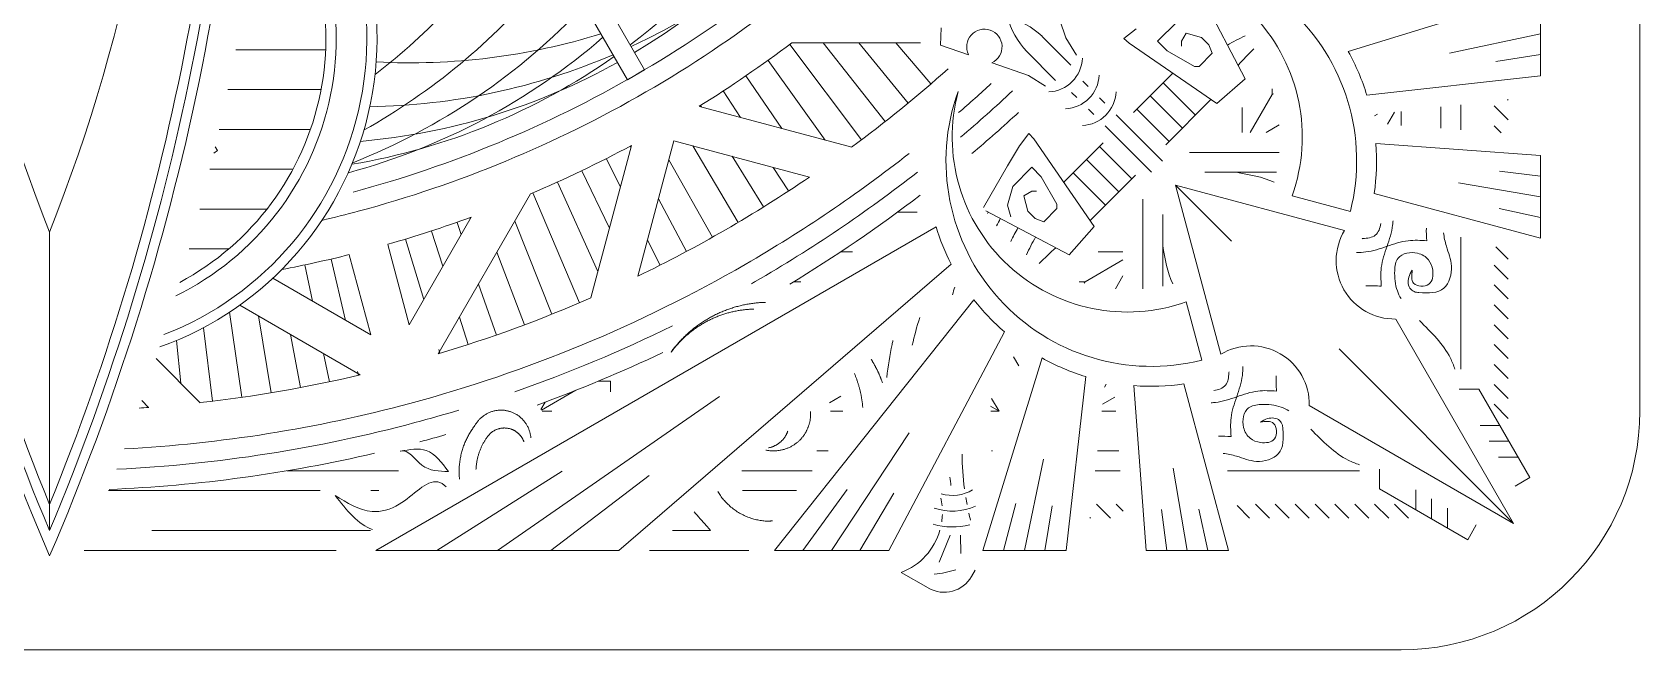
# Model space of a CAD drawing. Header units: inches. Extents: x -51 to 152, y -16 to 48.
# Drawn here: x 6.986 to 8.25, y -2.5 to -2.015 of the extents above; entities that cross this region are included whole.
import ezdxf

# ---------------------------------------------------------------- set-up
doc = ezdxf.new("R2010")
doc.units = ezdxf.units.IN
doc.header["$MEASUREMENT"] = 0
doc.layers.add('NOPLOT', color=40, linetype='Continuous', lineweight=5)

# ---------------------------------------------------------------- blocks, each defined once
blk = doc.blocks.new('Outline')
at = {"layer": 'NOPLOT', "color": 1}
for p, q in [((-1.0625, 2.5), (0, 2.5)), ((-1.25, 0), (-1.25, 2.3125))]:
    blk.add_line(p, q, dxfattribs=at)
blk.add_arc((-1.0625, 2.3125), 0.1875, 90, 180, dxfattribs=at)
blk = doc.blocks.new('BG')
at = {"layer": 'NOPLOT', "linetype": 'Continuous'}
for p, q in [((-1.8302, -2.0288), (-1.7595, -2.0288)), ((-1.8364, -2.06), (-1.763, -2.06)), ((-1.8431, -2.0913), (-1.7714, -2.0913)), ((-1.8504, -2.1225), (-1.7851, -2.1225)), ((-1.8583, -2.1538), (-1.8055, -2.1538)), ((-1.8667, -2.185), (-1.8355, -2.185))]:
    blk.add_line(p, q, dxfattribs=at)
at = {"layer": 'NOPLOT'}
for p, q in [((-1.3383, -2.0994), (-1.3946, -2.0245)), ((-1.2918, -2.0234), (-1.3931, -2.0234)), ((-1.3198, -2.0852), (-1.3684, -2.0234)), ((-1.3016, -2.0706), (-1.3404, -2.0234)), ((-1.2837, -2.0556), (-1.3114, -2.0234)), ((-1.3668, -2.0997), (-1.4117, -2.0371)), ((-1.4009, -2.0905), (-1.4291, -2.0493)), ((-1.0156, -2.0593), (-1.0156, -2.0639)), ((-1.4333, -2.0819), (-1.447, -2.0609)), ((-1.0156, -2.0639), (-1.0328, -2.0937)), ((-1.0156, -2.0639), (-1.0144, -2.0633)), ((-0.8671, -2.0916), (-0.8671, -2.0719)), ((-1.4657, -2.0732), (-1.346, -2.1052)), ((-1.4641, -2.0736), (-1.4648, -2.0726)), ((-1.039, -2.0742), (-1.039, -2.0937)), ((-0.9327, -2.0792), (-0.9351, -2.0806)), ((-0.9249, -2.0873), (-0.9194, -2.0777)), ((-0.914, -2.0881), (-0.914, -2.0771)), ((-0.8828, -2.0904), (-0.8828, -2.0736)), ((-1.0203, -2.0937), (-1.0101, -2.0878)), ((-1.8446, -2.1078), (-1.8474, -2.11)), ((-1.8463, -2.1049), (-1.8446, -2.1078)), ((-1.519, -2.1039), (-1.5511, -2.2236)), ((-1.5194, -2.1055), (-1.52, -2.1045)), ((-1.4857, -2.1002), (-1.5142, -2.2066)), ((-1.4857, -2.1002), (-1.3792, -2.1287)), ((-1.4352, -2.1643), (-1.4708, -2.1042)), ((-1.5277, -2.1364), (-1.539, -2.1141)), ((-1.4554, -2.1759), (-1.4896, -2.1151)), ((-1.4152, -2.1522), (-1.44, -2.1124)), ((-1.3956, -2.1396), (-1.4077, -2.1211)), ((-1.5455, -2.2028), (-1.5773, -2.1327)), ((-1.5364, -2.1688), (-1.558, -2.1237)), ((-1.671, -2.2676), (-1.5984, -2.1419)), ((-1.56, -2.2275), (-1.5967, -2.1412)), ((-1.4759, -2.1871), (-1.4979, -2.1459)), ((-1.6938, -2.2447), (-1.6451, -2.1603)), ((-1.6462, -2.1607), (-1.6459, -2.1616)), ((-1.3099, -2.1562), (-1.2945, -2.1562)), ((-1.6674, -2.1988), (-1.6764, -2.1711)), ((-1.6529, -2.1738), (-1.6562, -2.1643)), ((-1.5816, -2.2364), (-1.6108, -2.1634)), ((-1.7107, -2.1816), (-1.6938, -2.2447)), ((-1.6824, -2.2249), (-1.6967, -2.1775)), ((-1.4965, -2.1979), (-1.5066, -2.1782)), ((-1.7698, -2.2263), (-1.7759, -2.1977)), ((-1.7438, -2.2413), (-1.7551, -2.1931)), ((-1.7409, -2.1897), (-1.724, -2.2527)), ((-1.6033, -2.2448), (-1.6248, -2.1876)), ((-1.3453, -2.1875), (-1.3546, -2.1875)), ((-1.1626, -2.2109), (-1.1328, -2.1937)), ((-1.1523, -2.1875), (-1.1328, -2.1875)), ((-1.724, -2.2527), (-1.8011, -2.2082)), ((-1.3859, -2.2109), (-1.3915, -2.2109)), ((-1.1672, -2.2109), (-1.1626, -2.2109)), ((-1.1626, -2.2109), (-1.1632, -2.2121)), ((-1.1328, -2.2062), (-1.1387, -2.2164)), ((-1.6253, -2.2528), (-1.6393, -2.2127)), ((-1.8254, -2.3017), (-1.835, -2.2349)), ((-1.7323, -2.284), (-1.827, -2.2294)), ((-1.8485, -2.3048), (-1.8555, -2.2471)), ((-1.8023, -2.2981), (-1.8123, -2.2378)), ((-1.6474, -2.2602), (-1.6543, -2.2388)), ((-1.8733, -2.2907), (-1.8767, -2.2571)), ((-1.7793, -2.294), (-1.7872, -2.2523)), ((-1.8928, -2.2713), (-1.8581, -2.3059)), ((-1.7564, -2.2895), (-1.7611, -2.2674)), ((-1.6696, -2.2672), (-1.6705, -2.2641)), ((-1.2147, -2.277), (-1.2187, -2.2699)), ((-1.7337, -2.2844), (-1.7344, -2.2813)), ((-1.5627, -2.2961), (-1.5898, -2.3118)), ((-1.5453, -2.2891), (-1.5357, -2.2891)), ((-1.5357, -2.2975), (-1.5357, -2.2891)), ((-1.1473, -2.2938), (-1.1459, -2.2914)), ((-1.9039, -2.3043), (-1.8986, -2.3096)), ((-1.587, -2.3054), (-1.5903, -2.3112)), ((-1.5892, -2.3125), (-1.5818, -2.3125)), ((-1.3545, -2.3009), (-1.3635, -2.3061)), ((-1.3529, -2.3125), (-1.3627, -2.3125)), ((-1.2368, -2.3087), (-1.2302, -2.3125)), ((-1.2302, -2.3125), (-1.2367, -2.3125)), ((-1.236, -2.3025), (-1.2302, -2.3125)), ((-1.1384, -2.3125), (-1.1494, -2.3125)), ((-1.1392, -2.3016), (-1.1488, -2.3071)), ((-1.3735, -2.3438), (-1.3645, -2.3438)), ((-1.236, -2.3438), (-1.2353, -2.3438)), ((-1.1529, -2.3438), (-1.1361, -2.3438)), ((-1.7897, -2.3594), (-1.7023, -2.3594)), ((-1.4324, -2.3594), (-1.377, -2.3594)), ((-1.1546, -2.3594), (-1.1349, -2.3594)), ((-1.9301, -2.375), (-1.7639, -2.375)), ((-1.724, -2.375), (-1.7176, -2.375)), ((-1.4318, -2.375), (-1.3895, -2.375))]:
    blk.add_line(p, q, dxfattribs=at)
for centre, radius, start, end in [((-1.7326, -1.5678), 0.5057, 294.9539, 346.7217), ((-1.7762, -1.5969), 0.5057, 300.8853, 350.0482), ((-1.8232, -1.6201), 0.5057, 306.8262, 342.5482), ((-1.9765, -2.0198), 0.2574, 289.6763, 47.5817), ((-1.9765, -2.0198), 0.2494, 291.1037, 46.1542), ((-1.9765, -2.0198), 0.2253, 296.1169, 41.141), ((-1.9765, -2.0198), 0.2172, 298.1003, 39.1577), ((-1.9765, -1.25), 0.9219, 300, 315), ((-1.9765, -1.25), 0.9375, 300, 315), ((-1.9765, -1.6506), 0.5057, 299.2673, 320.0482), ((-1.9242, -1.6472), 0.5057, 291.577, 316.7217), ((-2.0288, -1.6472), 0.5057, 307.5504, 316.6374), ((-1.8728, -1.6369), 0.5057, 285.035, 310.9291), ((-1.6932, -1.5333), 0.5057, 266.9979, 287.2619), ((-1.8232, -1.6201), 0.5057, 279.6104, 305.0461), ((-1.7326, -1.5678), 0.5057, 270.8995, 293.1739), ((-1.9765, -1.25), 0.9687, 301.8197, 307.0275), ((-1.7762, -1.5969), 0.5057, 275.0068, 299.1147), ((-1.9765, -1.25), 1.0625, 306.3972, 311.6745), ((-1.9765, -1.25), 0.9219, 285, 300), ((-1.9765, -1.25), 1.0938, 310.7901, 312.5851), ((-1.9765, -1.25), 0.9375, 285, 300), ((-1.9765, -1.25), 1.1094, 310.1987, 313.0184), ((-1.9765, -1.25), 1.125, 310.1208, 312.613), ((-1.9765, -1.25), 0.9687, 292.9725, 298.1803), ((-1.9765, -1.25), 1.0938, 300, 308.1518), ((-1.9765, -1.25), 1.0625, 300, 304.2069), ((-1.9765, -1.25), 1.1094, 300, 307.9549), ((-1.9765, -1.25), 1.125, 301.1418, 307.4739), ((-1.9765, -1.25), 0.9375, 283.205, 285), ((-1.9765, -1.25), 0.9687, 285.9242, 290.0039), ((-1.9765, -1.25), 1.0625, 295.7931, 300), ((-1.9765, -1.25), 0.9687, 280.8597, 284.0758), ((-1.9765, -1.25), 1.0938, 285, 300), ((-1.9765, -1.25), 1.1094, 299.8241, 300), ((-1.9765, -1.25), 1.0625, 286.711, 293.6028), ((-1.9765, -1.25), 1.1094, 289.2448, 296.1878), ((-1.9765, -1.25), 1.125, 289.9122, 295.3727), ((-1.9765, -1.25), 1.0625, 276.3972, 283.289), ((-1.9765, -1.25), 1.0938, 273.09, 285), ((-1.9765, -1.25), 1.0625, 273.8062, 274.2069), ((-1.9765, -1.25), 1.1094, 285, 286.8623), ((-1.9765, -1.25), 1.1094, 272.7359, 285), ((-1.9765, -1.25), 1.125, 285, 286.0781), ((-1.9765, -1.25), 1.125, 272.3843, 283.1267)]:
    blk.add_arc(centre, radius, start, end, dxfattribs=at)
blk = doc.blocks.new('CornerPrint')
at = {"layer": 'NOPLOT'}
blk.add_open_spline([(-0.2253, 2.4219), (-0.1718, 2.4219), (-0.1218, 2.4219), (-0.0747, 2.4219)], degree=3, dxfattribs=at)
blk = doc.blocks.new('MasterSword_Half')
at = {"layer": 'NOPLOT'}
for points in [[(0, -4.9262, 0.10221), (0.1572, -4.1653), (0.1572, -2.8682)], [(0, -4.8858, 0.0973), (0.1416, -4.1653), (0.1416, -2.8682)], [(0, -4.9063, 0.099793), (0.1494, -4.1653), (0.1494, -2.8682)]]:
    blk.add_lwpolyline(points, format="xyb", dxfattribs=at)
blk.add_arc((-1.2793, -4.1653), 1.376, 338.3875, 360, dxfattribs=at)
blk = doc.blocks.new('OtherCornerPrint')
at = {"layer": 'NOPLOT'}
for p, q in [((-0.7275, 2.4375), (-0.7247, 2.4423)), ((-0.6907, 2.4514), (-0.6695, 2.4392)), ((-0.6993, 2.4312), (-0.708, 2.4099)), ((-0.9034, 2.3895), (-0.9105, 2.4219)), ((-0.8943, 2.4219), (-0.8833, 2.3574)), ((-0.8741, 2.3897), (-0.8781, 2.4219)), ((-0.7824, 2.4219), (-0.788, 2.3869)), ((-0.7813, 2.3503), (-0.7663, 2.4219)), ((-0.7499, 2.4219), (-0.7594, 2.3851)), ((-0.7164, 2.4243), (-0.716, 2.4099)), ((-0.6147, 2.4219), (-0.6758, 2.3295)), ((-0.6636, 2.3771), (-0.6369, 2.4219)), ((-0.627, 2.3742), (-0.5922, 2.4219)), ((-0.352, 2.4219), (-0.5265, 2.301)), ((-0.394, 2.4219), (-0.4714, 2.363)), ((-0.3043, 2.4219), (-0.4029, 2.3598)), ((-1.1147, 2.4136), (-1.1214, 2.4019)), ((-1.0453, 2.3735), (-1.1147, 2.4136)), ((-1.0987, 2.3888), (-1.0987, 2.4044)), ((-1.1508, 2.4008), (-0.9902, 2.3081)), ((-1.1508, 2.4008), (-1.0581, 2.2402)), ((-1.1508, 2.4008), (-1.0137, 2.2637)), ((-1.0862, 2.3815), (-1.0862, 2.3971)), ((-1.0738, 2.3744), (-1.0738, 2.39)), ((-1.0682, 2.3965), (-1.0572, 2.3855)), ((-1.0526, 2.3965), (-1.0415, 2.3855)), ((-1.0369, 2.3965), (-1.0259, 2.3855)), ((-1.0213, 2.3965), (-1.0103, 2.3855)), ((-1.0057, 2.3965), (-0.9947, 2.3855)), ((-0.9901, 2.3965), (-0.979, 2.3855)), ((-0.9744, 2.3965), (-0.9634, 2.3855)), ((-0.9588, 2.3965), (-0.9478, 2.3855)), ((-0.9432, 2.3965), (-0.9334, 2.3867)), ((-0.844, 2.3911), (-0.8384, 2.3855)), ((-0.8338, 2.3965), (-0.8228, 2.3855)), ((-0.8182, 2.3965), (-0.8177, 2.3961)), ((-1.1636, 2.3647), (-1.1519, 2.3714)), ((-1.1235, 2.2953), (-1.1636, 2.3647)), ((-1.0453, 2.358), (-1.0453, 2.3735)), ((-1.1388, 2.3487), (-1.1544, 2.3487)), ((-1.1315, 2.3362), (-1.1471, 2.3362)), ((-1.1465, 2.3182), (-1.1355, 2.3072)), ((-1.1244, 2.3238), (-1.14, 2.3238)), ((-1.1465, 2.3026), (-1.1355, 2.2915)), ((-1.108, 2.2953), (-1.1235, 2.2953)), ((-1.1465, 2.2869), (-1.1355, 2.2759)), ((-1.1465, 2.2713), (-1.1355, 2.2603)), ((-0.9206, 2.2679), (-0.885, 2.135)), ((-0.8934, 2.2267), (-0.9057, 2.2725)), ((-1.1465, 2.2557), (-1.1355, 2.2447)), ((-1.1465, 2.2401), (-1.1355, 2.229)), ((-1.1465, 2.2244), (-1.1355, 2.2134)), ((-1.1465, 2.2088), (-1.1355, 2.1978)), ((-1.1465, 2.1932), (-1.1367, 2.1834)), ((-0.821, 2.1675), (-0.8015, 2.1897)), ((-0.8015, 2.1897), (-0.7359, 2.1553)), ((-0.885, 2.135), (-0.9291, 2.1791)), ((-1.0179, 2.1706), (-0.885, 2.135)), ((-0.8179, 2.1629), (-0.8535, 2.1273)), ((-0.7736, 2.0986), (-0.821, 2.1675)), ((-0.7918, 2.1535), (-0.7814, 2.1639)), ((-0.7814, 2.1639), (-0.7748, 2.1612)), ((-0.7748, 2.1612), (-0.769, 2.1554)), ((-1.1395, 2.1534), (-1.1719, 2.1605)), ((-0.9767, 2.1434), (-1.0225, 2.1557)), ((-0.8047, 2.1253), (-0.8301, 2.1507)), ((-0.7918, 2.1499), (-0.7918, 2.1535)), ((-0.7795, 2.1285), (-0.7918, 2.1499)), ((-0.769, 2.1554), (-0.7658, 2.1434)), ((-0.7531, 2.1508), (-0.7571, 2.136)), ((-0.7555, 2.1599), (-0.7531, 2.1508)), ((-0.7342, 2.1526), (-0.7531, 2.1199)), ((-1.1719, 2.1443), (-1.1074, 2.1333)), ((-0.815, 2.115), (-0.8404, 2.1404)), ((-0.7721, 2.1398), (-0.7758, 2.1398)), ((-0.7658, 2.1434), (-0.7721, 2.1398)), ((-0.7571, 2.136), (-0.772, 2.121)), ((-1.1397, 2.1241), (-1.1719, 2.1281)), ((-0.8298, 2.0885), (-0.8661, 2.1249)), ((-0.8253, 2.1047), (-0.8507, 2.1301)), ((-0.7972, 2.1328), (-0.8281, 2.1019)), ((-0.772, 2.121), (-0.7795, 2.1285)), ((-0.8385, 2.0798), (-0.8749, 2.1161)), ((-0.7531, 2.1199), (-0.7624, 2.1042)), ((-0.9129, 2.0679), (-0.8773, 2.1035)), ((-0.8547, 2.0753), (-0.8801, 2.1007)), ((-0.7698, 2.0945), (-0.7736, 2.0986)), ((-0.7624, 2.1042), (-0.7698, 2.0945)), ((-1.1411, 2.094), (-1.1355, 2.0884)), ((-0.865, 2.065), (-0.8904, 2.0904)), ((-1.1465, 2.0838), (-1.1355, 2.0728)), ((-0.8753, 2.0547), (-0.9007, 2.0801)), ((-0.8828, 2.0472), (-0.8519, 2.0781)), ((-0.8207, 2.0795), (-0.8166, 2.0754)), ((-1.1465, 2.0682), (-1.1461, 2.0677)), ((-0.9175, 2.071), (-0.9397, 2.0515)), ((-0.8486, 2.0236), (-0.9175, 2.071)), ((-0.8295, 2.0707), (-0.8254, 2.0666)), ((-0.8075, 2.0663), (-0.8034, 2.0622)), ((-0.9397, 2.0515), (-0.9053, 1.9859)), ((-0.8163, 2.0575), (-0.8122, 2.0534)), ((-0.7682, 2.0301), (-0.7908, 2.0528)), ((-0.7829, 2.0573), (-0.7694, 2.0489)), ((-0.7694, 2.0489), (-0.7408, 2.039)), ((-1.1719, 2.0324), (-1.1369, 2.038)), ((-0.9035, 2.0418), (-0.9139, 2.0314)), ((-0.8999, 2.0418), (-0.9035, 2.0418)), ((-0.8785, 2.0295), (-0.8999, 2.0418)), ((-0.7801, 2.0182), (-0.8028, 2.0408)), ((-1.1003, 2.0313), (-1.1719, 2.0163)), ((-0.9139, 2.0314), (-0.9112, 2.0248)), ((-0.9112, 2.0248), (-0.9054, 2.019)), ((-0.8934, 2.0158), (-0.8898, 2.0221)), ((-0.8898, 2.0221), (-0.8898, 2.0258)), ((-0.886, 2.0071), (-0.871, 2.022)), ((-0.871, 2.022), (-0.8785, 2.0295)), ((-0.8445, 2.0198), (-0.8486, 2.0236)), ((-0.8073, 2.0329), (-0.7989, 2.0194)), ((-0.7224, 2.0326), (-0.7003, 2.025)), ((-0.7003, 2.025), (-0.7008, 2.0116)), ((-0.9054, 2.019), (-0.8934, 2.0158)), ((-0.8542, 2.0124), (-0.8445, 2.0198)), ((-0.7989, 2.0194), (-0.789, 1.9908))]:
    blk.add_line(p, q, dxfattribs=at)
for points in [[(-0.9266, 2.4219), (-0.8916, 2.2912, -0.055772), (-0.8523, 2.2925), (-0.8619, 2.4219), (-0.9266, 2.4219)], [(-0.7991, 2.4219), (-0.8145, 2.2854, -0.052881), (-0.7801, 2.2708), (-0.7335, 2.4219), (-0.7991, 2.4219)], [(-0.6598, 2.4219), (-0.7505, 2.2502, -0.049074), (-0.7266, 2.2251), (-0.5697, 2.4219), (-0.6598, 2.4219)], [(-0.4475, 2.4219), (-0.7087, 2.1971, -0.044906), (-0.6968, 2.1677), (-0.2565, 2.4219), (-0.4475, 2.4219)]]:
    blk.add_lwpolyline(points, format="xyb", dxfattribs=at)
for points in [[(-0.926, 2.3594), (-1.0297, 2.3594)], [(-1.1094, 2.176), (-1.1094, 2.2797)], [(-0.875, 2.2143), (-0.875, 2.1581)], [(-0.8594, 2.146), (-0.8594, 2.2165)], [(-0.9643, 2.125), (-0.9081, 2.125)], [(-0.9665, 2.1094), (-0.896, 2.1094)]]:
    blk.add_lwpolyline(points, dxfattribs=at)
for points in [[(-1.0425, 2.1023), (-1.1719, 2.1119), (-1.1719, 2.1766), (-1.0412, 2.1416, 0.055772)], [(-1.0208, 2.0301), (-1.1719, 1.9835), (-1.1719, 2.0491), (-1.0354, 2.0645, 0.052881)]]:
    blk.add_lwpolyline(points, format="xyb", close=True, dxfattribs=at)
for centre, radius, start, end in [((-0.7032, 2.4299), 0.0249, 60, 150), ((-0.687, 2.3567), 0.0843, 95.7577, 107.576), ((-0.6516, 2.3923), 0.0502, 110.8909, 164.0537), ((-0.7097, 2.3474), 0.0561, 74.4002, 104.0211), ((-0.7097, 2.3474), 0.0437, 70.9201, 114.4329), ((-0.9305, 2.3455), 0.2132, 12.7772, 14.2938), ((-0.6516, 2.3923), 0.0502, 171.8272, 178.2885), ((-0.7097, 2.3474), 0.0313, 73.7022, 120.4776), ((-0.9305, 2.3455), 0.2132, 9.419, 10.9455), ((-0.6516, 2.3923), 0.0502, 186.2569, 193.272), ((-0.9305, 2.3455), 0.2132, 0.2269, 7.5633), ((-1.0586, 2.3274), 0.3528, 6.0267, 7.0957), ((-0.9443, 2.3072), 0.0459, 178.9129, 301.0871), ((-0.866, 2.116), 0.1614, 340.2391, 104.2079), ((-1.0572, 2.1943), 0.0459, 328.9129, 91.0871), ((-0.8471, 2.0971), 0.1376, 345, 109.6526), ((-1.0309, 2.3214), 0.3365, 341.5897, 342.6623), ((-0.9305, 2.3455), 0.2132, 310.8389, 315.7108), ((-1.0281, 2.3166), 0.2896, 330.911, 334.0108), ((-1.0281, 2.3166), 0.3052, 330.9848, 333.2516), ((-1.0586, 2.3274), 0.3528, 331.9211, 332.9722), ((-0.866, 2.116), 0.1614, 165.7921, 289.7609), ((-1.0309, 2.3214), 0.3365, 330.6017, 330.8001), ((-0.8471, 2.0971), 0.1376, 160.3474, 285), ((-0.8106, 2.0606), 0.0277, 92.5878, 135), ((-0.8106, 2.0606), 0.0277, 135, 177.4122), ((-0.7974, 2.0474), 0.0277, 92.5878, 135), ((-0.7974, 2.0474), 0.0277, 135, 177.4122), ((-0.7842, 2.0342), 0.0277, 92.5878, 135), ((-0.7842, 2.0342), 0.0277, 135, 177.4122), ((-1.0955, 2.1805), 0.2132, 314.2892, 319.1611), ((-0.7348, 2.0264), 0.0139, 115.3083, 26.4266), ((-1.0666, 2.2781), 0.2896, 295.9892, 299.089), ((-0.8169, 1.9846), 0.0667, 15.7614, 43.0107), ((-0.7346, 2.0669), 0.0667, 226.9893, 254.2386)]:
    blk.add_arc(centre, radius, start, end, dxfattribs=at)
for points in [[(-0.4715, 2.4219), (-0.4973, 2.4219), (-0.5234, 2.4219), (-0.5497, 2.4219)], [(-0.5196, 2.4062), (-0.5096, 2.4062), (-0.4996, 2.4062), (-0.4896, 2.4062)], [(-0.2244, 2.3787), (-0.2335, 2.3903), (-0.2427, 2.4019), (-0.2538, 2.4054)], [(-0.2524, 2.4062), (-0.1851, 2.4062), (-0.1187, 2.4062), (-0.0805, 2.4062)], [(-0.9188, 2.3322), (-0.922, 2.3321), (-0.9253, 2.3323), (-0.9287, 2.3325)], [(-0.9642, 2.2847), (-0.9639, 2.2887), (-0.9642, 2.2927), (-0.9644, 2.2968)], [(-0.6781, 2.2608), (-0.6798, 2.2535), (-0.6817, 2.2462), (-0.684, 2.239)], [(-1.0347, 2.2142), (-1.0387, 2.2139), (-1.0427, 2.2142), (-1.0468, 2.2144)], [(-0.875, 2.1826), (-0.8768, 2.193), (-0.8785, 2.2035), (-0.8828, 2.2125)], [(-1.0822, 2.1688), (-1.0821, 2.172), (-1.0823, 2.1753), (-1.0825, 2.1787)], [(-0.9326, 2.125), (-0.943, 2.1268), (-0.9535, 2.1285), (-0.9625, 2.1328)]]:
    blk.add_open_spline(points, degree=3, dxfattribs=at)
for points, knots in [([(-0.5066, 2.3917), (-0.5098, 2.3952), (-0.513, 2.3988), (-0.5162, 2.4024), (-0.5173, 2.4037), (-0.5185, 2.405), (-0.5196, 2.4062)], [11.81569345, 11.81569345, 11.81569345, 11.81569345, 11.83267022, 11.83267022, 11.83267022, 11.83880648, 11.83880648, 11.83880648, 11.83880648]), ([(-0.3117, 2.372), (-0.3096, 2.37), (-0.2989, 2.3632), (-0.2794, 2.3868), (-0.25, 2.3948), (-0.2339, 2.3846), (-0.2244, 2.3787)], [26.1590178, 26.1590178, 26.1590178, 26.1590178, 26.1696653, 26.2109794, 26.2371097, 26.2745494, 26.2745494, 26.2745494, 26.2745494]), ([(-1.0297, 2.3546), (-1.0266, 2.3536), (-1.012, 2.348), (-1.0008, 2.3361), (-0.9914, 2.3268)], [0.02228258, 0.02228258, 0.02228258, 0.02228258, 0.03195173, 0.0702077, 0.0702077, 0.0702077, 0.0702077]), ([(-0.9224, 2.3457), (-0.926, 2.3461), (-0.935, 2.348), (-0.9486, 2.3542), (-0.9701, 2.3479), (-0.97, 2.334), (-0.9695, 2.3264)], [0.06844219, 0.06844219, 0.06844219, 0.06844219, 0.08319344, 0.10508597, 0.13024577, 0.1577767, 0.1577767, 0.1577767, 0.1577767]), ([(-0.2758, 2.344), (-0.283, 2.3427), (-0.2987, 2.3399), (-0.3083, 2.3529), (-0.3136, 2.3599)], [0, 0, 0, 0, 0.02403412, 0.05236752, 0.05236752, 0.05236752, 0.05236752]), ([(-0.3136, 2.3599), (-0.3062, 2.3598), (-0.2919, 2.3595), (-0.2821, 2.3421), (-0.2756, 2.3441), (-0.2755, 2.3441)], [0.05236752, 0.05236752, 0.05236752, 0.05236752, 0.0776612, 0.10148444, 0.10187145, 0.10187145, 0.10187145, 0.10187145]), ([(-0.9741, 2.3123), (-0.9722, 2.3111), (-0.9655, 2.3079), (-0.9544, 2.3067), (-0.9392, 2.3088), (-0.9365, 2.3241), (-0.9428, 2.3344), (-0.9523, 2.3381), (-0.9655, 2.3368), (-0.9645, 2.3194), (-0.9558, 2.3206), (-0.9519, 2.3211)], [0.0924424, 0.0924424, 0.0924424, 0.0924424, 0.0991991, 0.1153804, 0.1254894, 0.1412017, 0.1512167, 0.1600027, 0.1712259, 0.1833416, 0.193606, 0.193606, 0.193606, 0.193606]), ([(-0.9331, 2.3013), (-0.935, 2.2957), (-0.9377, 2.288), (-0.9379, 2.2798), (-0.9379, 2.2774)], [0, 0, 0, 0, 0.01725375, 0.02444208, 0.02444208, 0.02444208, 0.02444208]), ([(-0.9331, 2.3013), (-0.9276, 2.3031), (-0.921, 2.3054), (-0.9142, 2.3059), (-0.913, 2.306)], [0, 0, 0, 0, 0.01725375, 0.02072954, 0.02072954, 0.02072954, 0.02072954]), ([(-0.9271, 2.2818), (-0.927, 2.282), (-0.9269, 2.2857), (-0.9258, 2.2932), (-0.9188, 2.296), (-0.9152, 2.2963)], [0.11491461, 0.11491461, 0.11491461, 0.11491461, 0.11538038, 0.12548942, 0.1356321, 0.1356321, 0.1356321, 0.1356321]), ([(-1.1046, 2.2797), (-1.1036, 2.2766), (-1.098, 2.262), (-1.0861, 2.2508), (-1.0768, 2.2414)], [0.02228258, 0.02228258, 0.02228258, 0.02228258, 0.03195173, 0.0702077, 0.0702077, 0.0702077, 0.0702077]), ([(-0.6629, 2.2571), (-0.6627, 2.2581), (-0.6625, 2.2591), (-0.6605, 2.2686), (-0.659, 2.2773), (-0.658, 2.286)], [33.35022942, 33.35022942, 33.35022942, 33.35022942, 33.35307473, 33.35307473, 33.37758592, 33.37758592, 33.37758592, 33.37758592]), ([(-1.0623, 2.2241), (-1.0611, 2.2222), (-1.0579, 2.2155), (-1.0567, 2.2044), (-1.0588, 2.1892), (-1.0741, 2.1865), (-1.0844, 2.1928), (-1.0881, 2.2023), (-1.0868, 2.2155), (-1.0694, 2.2145), (-1.0706, 2.2058), (-1.0711, 2.2019)], [0.0924424, 0.0924424, 0.0924424, 0.0924424, 0.0991991, 0.1153804, 0.1254894, 0.1412017, 0.1512167, 0.1600027, 0.1712259, 0.1833416, 0.193606, 0.193606, 0.193606, 0.193606]), ([(-1.0957, 2.1724), (-1.0961, 2.176), (-1.098, 2.185), (-1.1042, 2.1986), (-1.0979, 2.2201), (-1.084, 2.22), (-1.0764, 2.2195)], [0.06844219, 0.06844219, 0.06844219, 0.06844219, 0.08319344, 0.10508597, 0.13024577, 0.1577767, 0.1577767, 0.1577767, 0.1577767]), ([(-1.0513, 2.1831), (-1.0457, 2.185), (-1.038, 2.1877), (-1.0298, 2.1879), (-1.0274, 2.1879)], [0, 0, 0, 0, 0.01725375, 0.02444208, 0.02444208, 0.02444208, 0.02444208]), ([(-1.0513, 2.1831), (-1.0531, 2.1776), (-1.0554, 2.171), (-1.0559, 2.1642), (-1.056, 2.163)], [0, 0, 0, 0, 0.01725375, 0.02072954, 0.02072954, 0.02072954, 0.02072954]), ([(-1.0318, 2.1771), (-1.032, 2.177), (-1.0357, 2.1769), (-1.0432, 2.1758), (-1.046, 2.1688), (-1.0463, 2.1652)], [0.11491461, 0.11491461, 0.11491461, 0.11491461, 0.11538038, 0.12548942, 0.1356321, 0.1356321, 0.1356321, 0.1356321])]:
    blk.add_open_spline(points, degree=3, knots=knots, dxfattribs=at)
for points, weights in [([(-0.5682, 2.3986), (-0.5672, 2.3988), (-0.5663, 2.3989), (-0.5653, 2.399)], [0.988536435357, 0.992247367633, 0.996068555848, 1]), ([(-0.5654, 2.399), (-0.5485, 2.3987), (-0.5339, 2.3902), (-0.5252, 2.3756)], [1, 0.912925920192, 0.909457104378, 0.989593552559]), ([(-0.3343, 2.3239), (-0.3252, 2.3357), (-0.3207, 2.3503), (-0.3222, 2.366)], [1, 0.908937480789, 0.862513017196, 0.860726609221]), ([(-0.3352, 2.3584), (-0.3356, 2.3487), (-0.3389, 2.3396), (-0.3447, 2.332)], [0.937790962674, 0.928082113187, 0.948818458963, 1]), ([(-0.5803, 2.3283), (-0.5779, 2.3351), (-0.5724, 2.34), (-0.565, 2.3414)], [0.981384049157, 0.864145481469, 0.834631949391, 0.892843452923]), ([(-0.6327, 2.2831), (-0.6363, 2.2917), (-0.6385, 2.3006), (-0.6392, 2.3097)], [0.898169712831, 0.904256226656, 0.918740247557, 0.941621775533]), ([(-0.6547, 2.2902), (-0.6524, 2.2838), (-0.6495, 2.2777), (-0.6458, 2.2718)], [0.977785297329, 0.960913483211, 0.947886793109, 0.938705227025]), ([(-0.5627, 2.2271), (-0.5324, 2.2279), (-0.5059, 2.2422), (-0.4885, 2.2663)], [0.951496209846, 0.90022561718, 0.916393547232, 1]), ([(-0.4885, 2.2663), (-0.5038, 2.2456), (-0.5268, 2.2331), (-0.5535, 2.2324)], [1, 0.904488910845, 0.874051500817, 0.908687769915])]:
    blk.add_rational_spline(points, weights, degree=3, dxfattribs=at)
for points, weights, knots in [([(-0.563, 2.3431), (-0.5731, 2.3453), (-0.5829, 2.3422), (-0.59, 2.335), (-0.5957, 2.3291), (-0.5987, 2.3213), (-0.5982, 2.3129)], [0.947624725388, 0.883154987081, 0.900613411951, 1, 0.917933084896, 0.891727834317, 0.921384248264], [6.381356, 6.381356, 6.381356, 6.381356, 7.388475, 7.388475, 7.388475, 8.220088, 8.220088, 8.220088, 8.220088]), ([(-0.3783, 2.3335), (-0.3783, 2.3335), (-0.3783, 2.3334), (-0.3783, 2.3334), (-0.3774, 2.3227), (-0.3703, 2.3146), (-0.3598, 2.3123), (-0.3493, 2.31), (-0.3395, 2.3145), (-0.3343, 2.3239)], [0.997934708732, 0.998619484199, 0.999307914622, 1, 0.868949919426, 0.868949919426, 1, 0.868949919426, 0.868949919426, 1], [20.977188, 20.977188, 20.977188, 20.977188, 20.983924, 20.983924, 20.983924, 22.259466, 22.259466, 22.259466, 23.535008, 23.535008, 23.535008, 23.535008]), ([(-0.3447, 2.332), (-0.3491, 2.3264), (-0.3559, 2.3244), (-0.3626, 2.3266), (-0.3674, 2.3282), (-0.3711, 2.3318), (-0.3729, 2.3367)], [1, 0.879434696193, 0.879434696193, 1, 0.91056686815, 0.887473593787, 0.930720176912], [16.04319, 16.04319, 16.04319, 16.04319, 17.264921, 17.264921, 17.264921, 18.171178, 18.171178, 18.171178, 18.171178])]:
    blk.add_rational_spline(points, weights, degree=3, knots=knots, dxfattribs=at)
for points in [[(-0.9519, 2.3211), (-0.9574, 2.3184), (-0.9668, 2.3199), (-0.9681, 2.3215), (-0.9687, 2.3226), (-0.9695, 2.3264)], [(-0.9331, 2.3013), (-0.9287, 2.3179), (-0.9287, 2.3325)], [(-0.9331, 2.3013), (-0.9498, 2.2968), (-0.9644, 2.2968)], [(-1.0711, 2.2019), (-1.0684, 2.2074), (-1.0699, 2.2168), (-1.0715, 2.2181), (-1.0726, 2.2187), (-1.0764, 2.2195)], [(-1.0513, 2.1831), (-1.0468, 2.1998), (-1.0468, 2.2144)], [(-1.0513, 2.1831), (-1.0679, 2.1787), (-1.0825, 2.1787)]]:
    blk.add_spline(points, degree=3, dxfattribs=at)

msp = doc.modelspace()

# ---------------------------------------------------------------- linework, layer by layer
at = {"layer": 'NOPLOT'}
for p, q in [((7.4677, -2.0445), (7.4179, -1.9583)), ((7.4542, -2.0523), (7.4044, -1.9661)), ((7.4542, -2.0523), (7.4677, -2.0445)), ((7, -2.1721), (7, -2.4063)), ((7.0273, -2.4219), (7.0747, -2.4219))]:
    msp.add_line(p, q, dxfattribs=at)

# ---------------------------------------------------------------- block references
at = {"color": 1, "xscale": -1, "rotation": 180}
msp.add_blockref('Outline', (7, 0), dxfattribs=at)
at = {"color": 1, "rotation": 180}
msp.add_blockref('Outline', (7, 0), dxfattribs=at)
at = {"layer": 'NOPLOT', "xscale": -1}
msp.add_blockref('MasterSword_Half', (7, 2.5), dxfattribs=at)
at = {"layer": 'NOPLOT'}
for name, p in [('MasterSword_Half', (7, 2.5)), ('BG', (8.9765, 0))]:
    msp.add_blockref(name, p, dxfattribs=at)
at = {"layer": 'NOPLOT', "rotation": 180}
for name in ['CornerPrint', 'OtherCornerPrint']:
    msp.add_blockref(name, (7, 0), dxfattribs=at)

doc.saveas('drawing.dxf')
